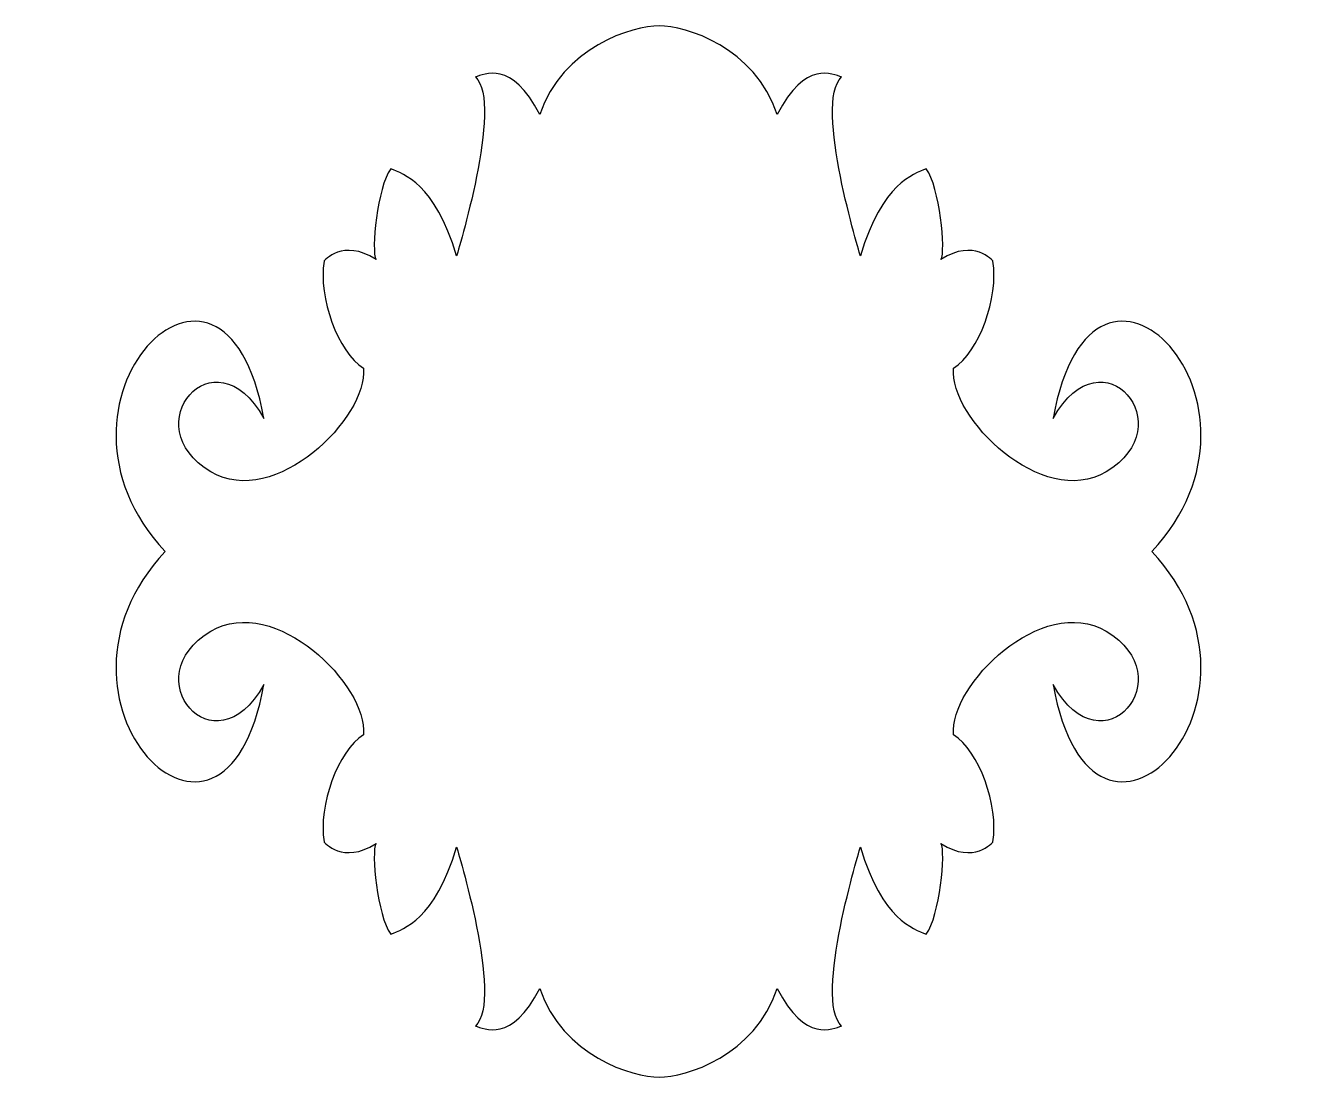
# Model space of a CAD drawing. Header units: centimetres. Extents: x -11.4 to 11.4, y -9.4 to 9.4.
import ezdxf

# ---------------------------------------------------------------- set-up
doc = ezdxf.new("R2010")
doc.units = ezdxf.units.CM
doc.header["$MEASUREMENT"] = 0
doc.layers.add('Camada 1', color=7, linetype='Continuous')

msp = doc.modelspace()

# ---------------------------------------------------------------- linework, layer by layer
at = {"layer": 'Camada 1'}
msp.add_open_spline([(8.84283, 0.00001), (11.35235, -2.65495), (7.79, -6.3575), (7.07465, -2.3869), (7.07465, -2.3869), (7.97508, -3.98691), (9.4074, -2.23736), (8.02403, -1.42744), (8.02403, -1.42744), (6.8732, -0.7537), (5.2123, -2.39769), (5.28845, -3.2837), (5.28845, -3.2837), (5.74843, -3.57188), (6.10204, -4.55616), (5.99648, -5.2059), (5.99648, -5.2059), (5.99648, -5.2059), (5.66273, -5.61844), (5.06488, -5.23461), (5.06488, -5.23461), (5.15529, -5.37598), (5.0399, -6.5376), (4.80091, -6.85883), (4.80091, -6.85883), (4.57011, -6.7613), (4.01438, -6.61102), (3.6205, -5.29993), (3.6205, -5.29993), (3.6205, -5.29993), (2.77672, -8.0304), (3.2798, -8.50565), (3.2798, -8.50565), (3.13931, -8.54949), (2.62197, -8.81894), (2.12884, -7.83178), (2.12884, -7.83178), (1.73334, -9.03455), (0.4784, -9.43129), (0.01307, -9.42248), (0.01307, -9.42248), (-0.45223, -9.43129), (-1.73337, -9.03455), (-2.12873, -7.83178), (-2.12873, -7.83178), (-2.62199, -8.81894), (-3.13923, -8.54949), (-3.27969, -8.50565), (-3.27969, -8.50565), (-2.77674, -8.03041), (-3.62039, -5.29993), (-3.62039, -5.29993), (-3.62039, -5.29993), (-4.01428, -6.61102), (-4.57001, -6.7613), (-4.80093, -6.85883), (-4.80093, -6.85883), (-5.0398, -6.5376), (-5.15518, -5.37597), (-5.06477, -5.23461), (-5.06477, -5.23461), (-5.66273, -5.61844), (-5.99637, -5.2059), (-5.99637, -5.2059), (-5.99637, -5.2059), (-6.10197, -4.55614), (-5.74843, -3.57186), (-5.28848, -3.2837), (-5.28848, -3.2837), (-5.21233, -2.39769), (-6.8732, -0.7537), (-8.02406, -1.42744), (-8.02406, -1.42744), (-9.4073, -2.23733), (-7.97501, -3.98689), (-7.07468, -2.3869), (-7.07468, -2.3869), (-7.7899, -6.3575), (-11.35236, -2.65495), (-8.84276, 0.00001), (-8.84276, 0.00001), (-11.35239, 2.65502), (-7.78993, 6.35755), (-7.07468, 2.38684), (-7.07468, 2.38684), (-7.97498, 3.98691), (-9.4073, 2.23735), (-8.02406, 1.42749), (-8.02406, 1.42749), (-6.8732, 0.7537), (-5.21233, 2.39772), (-5.28848, 3.28375), (-5.28848, 3.28375), (-5.74843, 3.57185), (-6.10197, 4.55621), (-5.99637, 5.20595), (-5.99637, 5.20595), (-5.99637, 5.20595), (-5.66273, 5.61846), (-5.06477, 5.23458), (-5.06477, 5.23458), (-5.15518, 5.376), (-5.03979, 6.5376), (-4.80093, 6.85894), (-4.80093, 6.85894), (-4.57, 6.76136), (-4.0143, 6.61105), (-3.62039, 5.30007), (-3.62039, 5.30007), (-3.62039, 5.30007), (-2.77674, 8.03046), (-3.27969, 8.50566), (-3.27969, 8.50566), (-3.1392, 8.54955), (-2.62199, 8.81893), (-2.12873, 7.83185), (-2.12873, 7.83185), (-1.73336, 9.03467), (-0.45222, 9.43142), (0.01307, 9.42255), (0.01307, 9.42255), (0.47839, 9.43141), (1.73334, 9.0347), (2.12884, 7.83185), (2.12884, 7.83185), (2.62194, 8.81892), (3.13931, 8.54955), (3.2798, 8.50565), (3.2798, 8.50565), (2.77672, 8.03046), (3.6205, 5.30006), (3.6205, 5.30006), (3.6205, 5.30006), (4.01441, 6.61107), (4.57014, 6.76135), (4.80091, 6.85893), (4.80091, 6.85893), (5.03988, 6.53757), (5.15529, 5.37599), (5.06488, 5.23457), (5.06488, 5.23457), (5.66273, 5.61845), (5.99648, 5.20594), (5.99648, 5.20594), (5.99648, 5.20594), (6.10205, 4.55618), (5.74843, 3.57185), (5.28845, 3.28374), (5.28845, 3.28374), (5.2123, 2.39773), (6.8732, 0.75369), (8.02403, 1.42748), (8.02403, 1.42748), (9.4074, 2.23734), (7.97508, 3.9869), (7.07465, 2.38683), (7.07465, 2.38683), (7.79, 6.35755), (11.35235, 2.65503), (8.84283, 0.00001)], degree=3, knots=[0, 0, 0, 0, 0.02439024, 0.02439024, 0.02439024, 0.02439024, 0.04878049, 0.04878049, 0.04878049, 0.04878049, 0.07317073, 0.07317073, 0.07317073, 0.07317073, 0.09756098, 0.09756098, 0.09756098, 0.09756098, 0.12195122, 0.12195122, 0.12195122, 0.12195122, 0.14634146, 0.14634146, 0.14634146, 0.14634146, 0.17073171, 0.17073171, 0.17073171, 0.17073171, 0.19512195, 0.19512195, 0.19512195, 0.19512195, 0.2195122, 0.2195122, 0.2195122, 0.2195122, 0.24390244, 0.24390244, 0.24390244, 0.24390244, 0.26829268, 0.26829268, 0.26829268, 0.26829268, 0.29268293, 0.29268293, 0.29268293, 0.29268293, 0.31707317, 0.31707317, 0.31707317, 0.31707317, 0.34146341, 0.34146341, 0.34146341, 0.34146341, 0.36585366, 0.36585366, 0.36585366, 0.36585366, 0.3902439, 0.3902439, 0.3902439, 0.3902439, 0.41463415, 0.41463415, 0.41463415, 0.41463415, 0.43902439, 0.43902439, 0.43902439, 0.43902439, 0.46341463, 0.46341463, 0.46341463, 0.46341463, 0.48780488, 0.48780488, 0.48780488, 0.48780488, 0.51219512, 0.51219512, 0.51219512, 0.51219512, 0.53658537, 0.53658537, 0.53658537, 0.53658537, 0.56097561, 0.56097561, 0.56097561, 0.56097561, 0.58536585, 0.58536585, 0.58536585, 0.58536585, 0.6097561, 0.6097561, 0.6097561, 0.6097561, 0.63414634, 0.63414634, 0.63414634, 0.63414634, 0.65853659, 0.65853659, 0.65853659, 0.65853659, 0.68292683, 0.68292683, 0.68292683, 0.68292683, 0.70731707, 0.70731707, 0.70731707, 0.70731707, 0.73170732, 0.73170732, 0.73170732, 0.73170732, 0.75609756, 0.75609756, 0.75609756, 0.75609756, 0.7804878, 0.7804878, 0.7804878, 0.7804878, 0.80487805, 0.80487805, 0.80487805, 0.80487805, 0.82926829, 0.82926829, 0.82926829, 0.82926829, 0.85365854, 0.85365854, 0.85365854, 0.85365854, 0.87804878, 0.87804878, 0.87804878, 0.87804878, 0.90243902, 0.90243902, 0.90243902, 0.90243902, 0.92682927, 0.92682927, 0.92682927, 0.92682927, 0.95121951, 0.95121951, 0.95121951, 0.95121951, 1, 1, 1, 1], dxfattribs=at)

doc.saveas('drawing.dxf')
